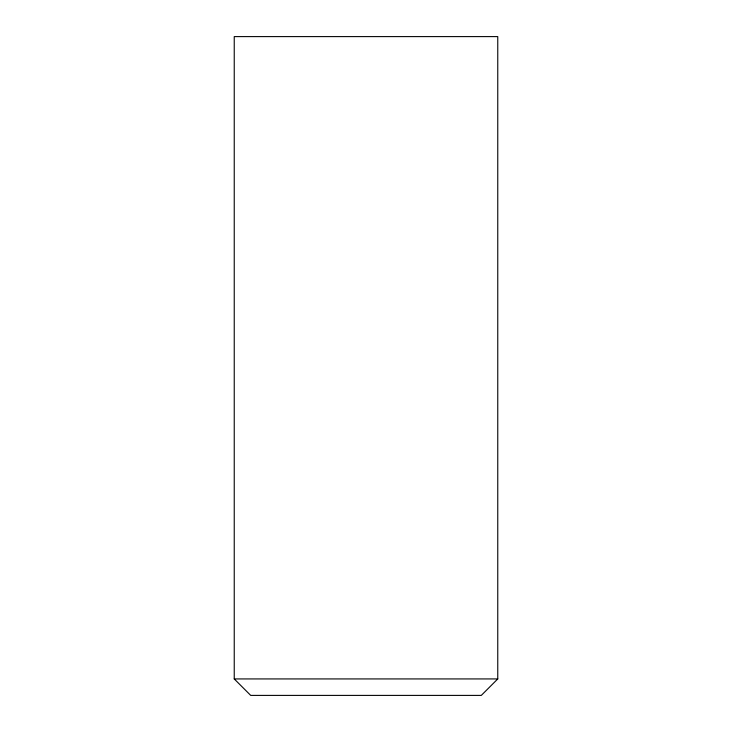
<?xml version="1.0" encoding="UTF-8"?>
<svg xmlns="http://www.w3.org/2000/svg" width="732" height="732" viewBox="0 0 732 732"><rect width="100%" height="100%" fill="white"/><g stroke="black" fill="none" stroke-linecap="round" stroke-linejoin="round"><path stroke-width="1.1" d="M497.76 678.93L481.29 695.4L250.71 695.4L234.24 678.93L234.24 36.6L497.76 36.6L497.76 678.93L234.24 678.93"/></g></svg>
